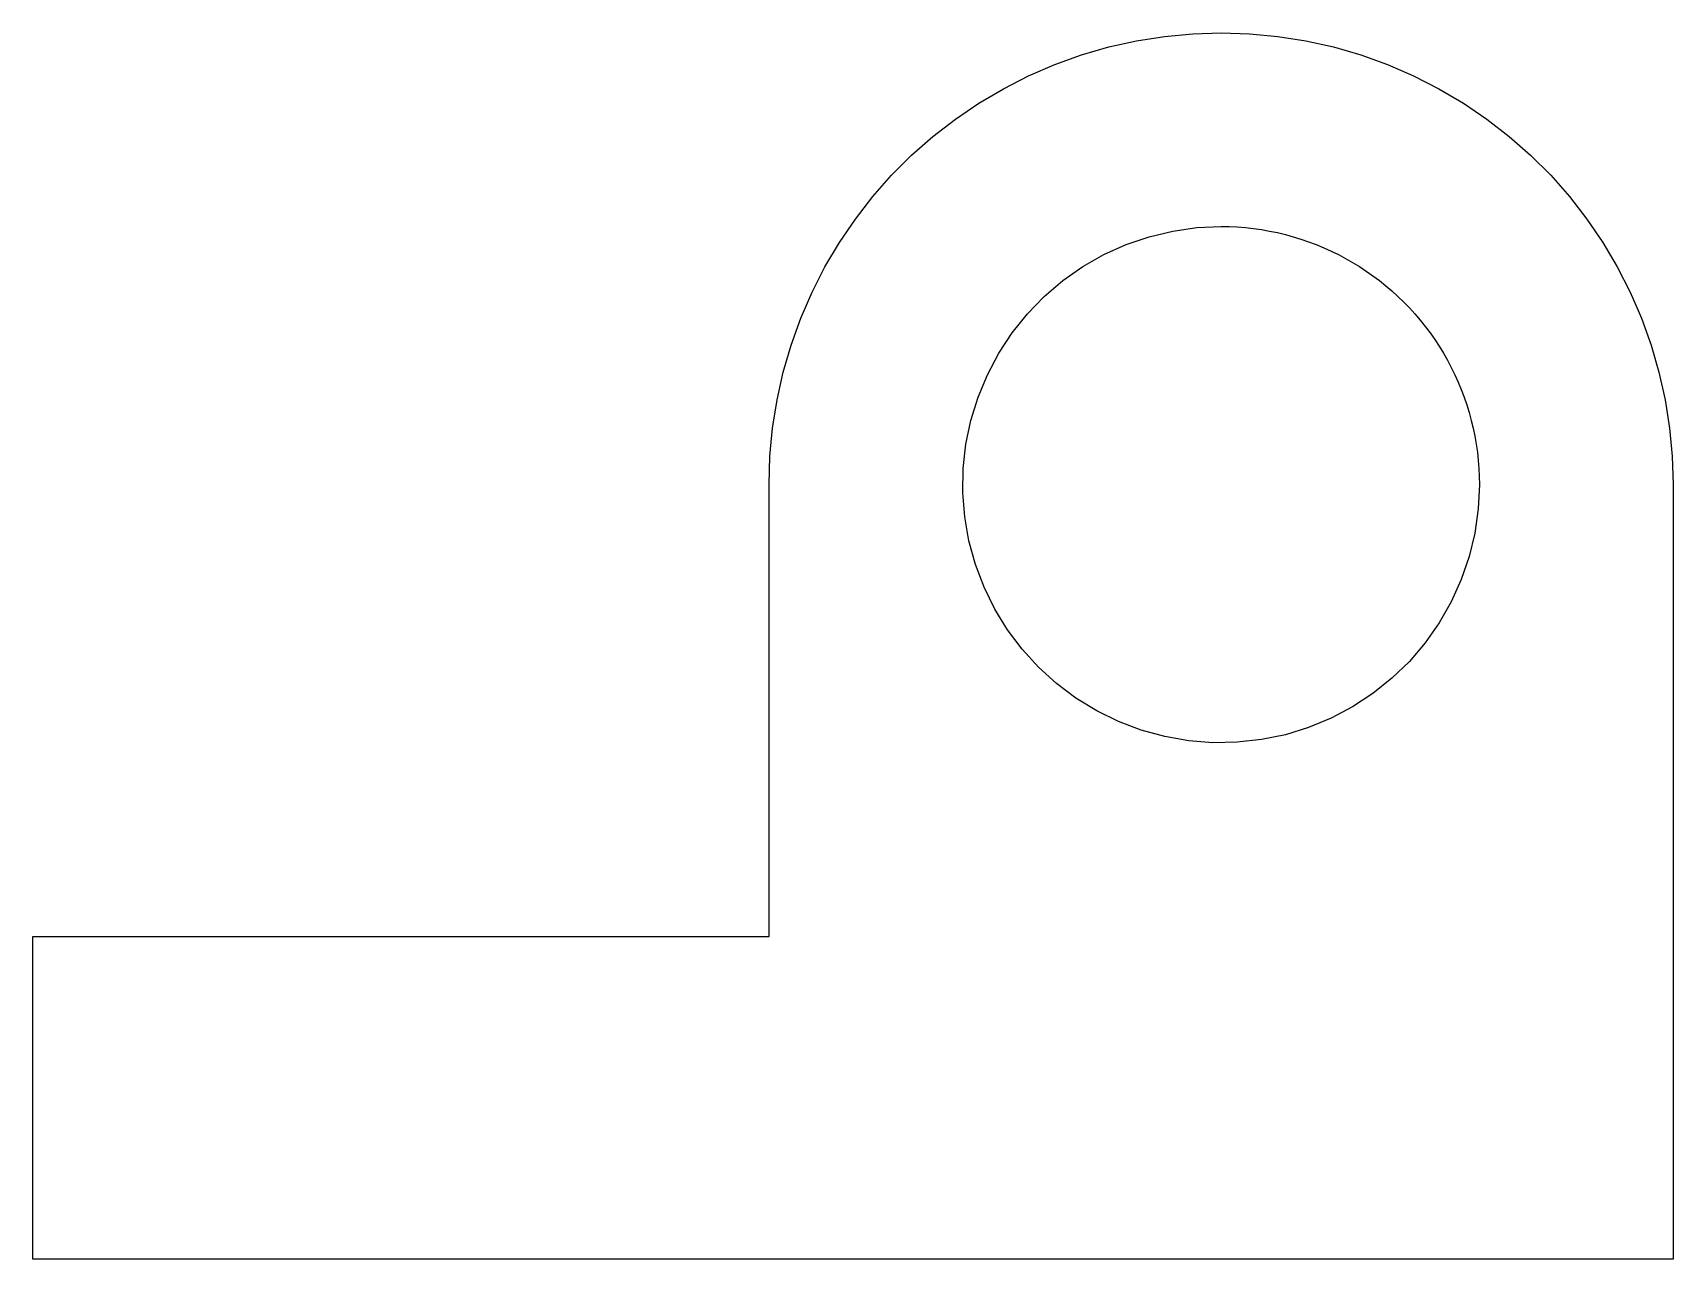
# Model space of a CAD drawing. Header units: metres. Extents: x -25.2 to 0.2, y 0 to 19.
import ezdxf

# ---------------------------------------------------------------- set-up
doc = ezdxf.new("R2010")
doc.units = ezdxf.units.M

msp = doc.modelspace()

# ---------------------------------------------------------------- linework, layer by layer
for points in [[(-13.8, 12), (-13.786, 12.44), (-13.745, 12.877), (-13.676, 13.312), (-13.58, 13.741), (-13.457, 14.163), (-13.308, 14.577), (-13.134, 14.98), (-12.934, 15.372), (-12.71, 15.751), (-12.463, 16.114), (-12.194, 16.462), (-11.903, 16.792), (-11.592, 17.103), (-11.262, 17.394), (-10.914, 17.663), (-10.551, 17.91), (-10.172, 18.134), (-9.78, 18.334), (-9.377, 18.508), (-8.963, 18.657), (-8.541, 18.78), (-8.112, 18.876), (-7.677, 18.945), (-7.24, 18.986), (-6.8, 19), (-6.36, 18.986), (-5.923, 18.945), (-5.488, 18.876), (-5.059, 18.78), (-4.637, 18.657), (-4.223, 18.508), (-3.82, 18.334), (-3.428, 18.134), (-3.049, 17.91), (-2.686, 17.663), (-2.338, 17.394), (-2.008, 17.103), (-1.697, 16.792), (-1.406, 16.462), (-1.137, 16.114), (-0.89, 15.751), (-0.666, 15.372), (-0.466, 14.98), (-0.292, 14.577), (-0.143, 14.163), (-0.02, 13.741), (0.076, 13.312), (0.145, 12.877), (0.186, 12.44), (0.2, 12)], [(-2.8, 12), (-2.818, 11.624), (-2.871, 11.25), (-2.959, 10.884), (-3.081, 10.528), (-3.236, 10.184), (-3.423, 9.857), (-3.639, 9.548), (-3.884, 9.262), (-4.155, 9), (-4.449, 8.764), (-4.764, 8.557), (-5.097, 8.381), (-5.445, 8.236), (-5.805, 8.126), (-6.174, 8.049), (-6.549, 8.008), (-6.926, 8.002), (-7.301, 8.032), (-7.673, 8.096), (-8.036, 8.196), (-8.389, 8.329), (-8.727, 8.495), (-9.048, 8.692), (-9.35, 8.918), (-9.628, 9.172), (-9.882, 9.45), (-10.108, 9.752), (-10.305, 10.073), (-10.471, 10.411), (-10.604, 10.764), (-10.704, 11.127), (-10.768, 11.499), (-10.798, 11.874), (-10.792, 12.251), (-10.751, 12.626), (-10.674, 12.995), (-10.564, 13.355), (-10.419, 13.703), (-10.243, 14.036), (-10.036, 14.351), (-9.8, 14.645), (-9.538, 14.916), (-9.252, 15.161), (-8.943, 15.377), (-8.616, 15.564), (-8.272, 15.719), (-7.916, 15.841), (-7.55, 15.929), (-7.176, 15.982), (-6.8, 16)], [(-6.8, 16), (-6.674, 15.998), (-6.549, 15.992), (-6.424, 15.982), (-6.299, 15.968), (-6.174, 15.951), (-6.05, 15.929), (-5.927, 15.904), (-5.805, 15.874), (-5.684, 15.841), (-5.564, 15.804), (-5.445, 15.764), (-5.328, 15.719), (-5.211, 15.671), (-5.097, 15.619), (-4.984, 15.564), (-4.873, 15.505), (-4.764, 15.443), (-4.657, 15.377), (-4.552, 15.308), (-4.449, 15.236), (-4.348, 15.161), (-4.25, 15.082), (-4.155, 15), (-4.062, 14.916), (-3.972, 14.828), (-3.884, 14.738), (-3.8, 14.645), (-3.718, 14.55), (-3.639, 14.452), (-3.564, 14.351), (-3.492, 14.248), (-3.423, 14.143), (-3.357, 14.036), (-3.295, 13.927), (-3.236, 13.816), (-3.181, 13.703), (-3.129, 13.589), (-3.081, 13.472), (-3.036, 13.355), (-2.996, 13.236), (-2.959, 13.116), (-2.926, 12.995), (-2.896, 12.873), (-2.871, 12.75), (-2.849, 12.626), (-2.832, 12.501), (-2.818, 12.376), (-2.808, 12.251), (-2.802, 12.126), (-2.8, 12)], [(-13.8, 5), (-13.8, 5.14), (-13.8, 5.28), (-13.8, 5.42), (-13.8, 5.56), (-13.8, 5.7), (-13.8, 5.84), (-13.8, 5.98), (-13.8, 6.12), (-13.8, 6.26), (-13.8, 6.4), (-13.8, 6.54), (-13.8, 6.68), (-13.8, 6.82), (-13.8, 6.96), (-13.8, 7.1), (-13.8, 7.24), (-13.8, 7.38), (-13.8, 7.52), (-13.8, 7.66), (-13.8, 7.8), (-13.8, 7.94), (-13.8, 8.08), (-13.8, 8.22), (-13.8, 8.36), (-13.8, 8.5), (-13.8, 8.64), (-13.8, 8.78), (-13.8, 8.92), (-13.8, 9.06), (-13.8, 9.2), (-13.8, 9.34), (-13.8, 9.48), (-13.8, 9.62), (-13.8, 9.76), (-13.8, 9.9), (-13.8, 10.04), (-13.8, 10.18), (-13.8, 10.32), (-13.8, 10.46), (-13.8, 10.6), (-13.8, 10.74), (-13.8, 10.88), (-13.8, 11.02), (-13.8, 11.16), (-13.8, 11.3), (-13.8, 11.44), (-13.8, 11.58), (-13.8, 11.72), (-13.8, 11.86), (-13.8, 12)], [(-13.8, 5), (-13.8, 5.14), (-13.8, 5.28), (-13.8, 5.42), (-13.8, 5.56), (-13.8, 5.7), (-13.8, 5.84), (-13.8, 5.98), (-13.8, 6.12), (-13.8, 6.26), (-13.8, 6.4), (-13.8, 6.54), (-13.8, 6.68), (-13.8, 6.82), (-13.8, 6.96), (-13.8, 7.1), (-13.8, 7.24), (-13.8, 7.38), (-13.8, 7.52), (-13.8, 7.66), (-13.8, 7.8), (-13.8, 7.94), (-13.8, 8.08), (-13.8, 8.22), (-13.8, 8.36), (-13.8, 8.5), (-13.8, 8.64), (-13.8, 8.78), (-13.8, 8.92), (-13.8, 9.06), (-13.8, 9.2), (-13.8, 9.34), (-13.8, 9.48), (-13.8, 9.62), (-13.8, 9.76), (-13.8, 9.9), (-13.8, 10.04), (-13.8, 10.18), (-13.8, 10.32), (-13.8, 10.46), (-13.8, 10.6), (-13.8, 10.74), (-13.8, 10.88), (-13.8, 11.02), (-13.8, 11.16), (-13.8, 11.3), (-13.8, 11.44), (-13.8, 11.58), (-13.8, 11.72), (-13.8, 11.86), (-13.8, 12)], [(0.2, 12), (0.2, 11.76), (0.2, 11.52), (0.2, 11.28), (0.2, 11.04), (0.2, 10.8), (0.2, 10.56), (0.2, 10.32), (0.2, 10.08), (0.2, 9.84), (0.2, 9.6), (0.2, 9.36), (0.2, 9.12), (0.2, 8.88), (0.2, 8.64), (0.2, 8.4), (0.2, 8.16), (0.2, 7.92), (0.2, 7.68), (0.2, 7.44), (0.2, 7.2), (0.2, 6.96), (0.2, 6.72), (0.2, 6.48), (0.2, 6.24), (0.2, 6), (0.2, 5.76), (0.2, 5.52), (0.2, 5.28), (0.2, 5.04), (0.2, 4.8), (0.2, 4.56), (0.2, 4.32), (0.2, 4.08), (0.2, 3.84), (0.2, 3.6), (0.2, 3.36), (0.2, 3.12), (0.2, 2.88), (0.2, 2.64), (0.2, 2.4), (0.2, 2.16), (0.2, 1.92), (0.2, 1.68), (0.2, 1.44), (0.2, 1.2), (0.2, 0.96), (0.2, 0.72), (0.2, 0.48), (0.2, 0.24), (0.2, 0)], [(-25.2, 0), (-25.2, 0.1), (-25.2, 0.2), (-25.2, 0.3), (-25.2, 0.4), (-25.2, 0.5), (-25.2, 0.6), (-25.2, 0.7), (-25.2, 0.8), (-25.2, 0.9), (-25.2, 1), (-25.2, 1.1), (-25.2, 1.2), (-25.2, 1.3), (-25.2, 1.4), (-25.2, 1.5), (-25.2, 1.6), (-25.2, 1.7), (-25.2, 1.8), (-25.2, 1.9), (-25.2, 2), (-25.2, 2.1), (-25.2, 2.2), (-25.2, 2.3), (-25.2, 2.4), (-25.2, 2.5), (-25.2, 2.6), (-25.2, 2.7), (-25.2, 2.8), (-25.2, 2.9), (-25.2, 3), (-25.2, 3.1), (-25.2, 3.2), (-25.2, 3.3), (-25.2, 3.4), (-25.2, 3.5), (-25.2, 3.6), (-25.2, 3.7), (-25.2, 3.8), (-25.2, 3.9), (-25.2, 4), (-25.2, 4.1), (-25.2, 4.2), (-25.2, 4.3), (-25.2, 4.4), (-25.2, 4.5), (-25.2, 4.6), (-25.2, 4.7), (-25.2, 4.8), (-25.2, 4.9), (-25.2, 5)], [(-25.2, 5), (-24.972, 5), (-24.744, 5), (-24.516, 5), (-24.288, 5), (-24.06, 5), (-23.832, 5), (-23.604, 5), (-23.376, 5), (-23.148, 5), (-22.92, 5), (-22.692, 5), (-22.464, 5), (-22.236, 5), (-22.008, 5), (-21.78, 5), (-21.552, 5), (-21.324, 5), (-21.096, 5), (-20.868, 5), (-20.64, 5), (-20.412, 5), (-20.184, 5), (-19.956, 5), (-19.728, 5), (-19.5, 5), (-19.272, 5), (-19.044, 5), (-18.816, 5), (-18.588, 5), (-18.36, 5), (-18.132, 5), (-17.904, 5), (-17.676, 5), (-17.448, 5), (-17.22, 5), (-16.992, 5), (-16.764, 5), (-16.536, 5), (-16.308, 5), (-16.08, 5), (-15.852, 5), (-15.624, 5), (-15.396, 5), (-15.168, 5), (-14.94, 5), (-14.712, 5), (-14.484, 5), (-14.256, 5), (-14.028, 5), (-13.8, 5)], [(-20, 5), (-19.876, 5), (-19.752, 5), (-19.628, 5), (-19.504, 5), (-19.38, 5), (-19.256, 5), (-19.132, 5), (-19.008, 5), (-18.884, 5), (-18.76, 5), (-18.636, 5), (-18.512, 5), (-18.388, 5), (-18.264, 5), (-18.14, 5), (-18.016, 5), (-17.892, 5), (-17.768, 5), (-17.644, 5), (-17.52, 5), (-17.396, 5), (-17.272, 5), (-17.148, 5), (-17.024, 5), (-16.9, 5), (-16.776, 5), (-16.652, 5), (-16.528, 5), (-16.404, 5), (-16.28, 5), (-16.156, 5), (-16.032, 5), (-15.908, 5), (-15.784, 5), (-15.66, 5), (-15.536, 5), (-15.412, 5), (-15.288, 5), (-15.164, 5), (-15.04, 5), (-14.916, 5), (-14.792, 5), (-14.668, 5), (-14.544, 5), (-14.42, 5), (-14.296, 5), (-14.172, 5), (-14.048, 5), (-13.924, 5), (-13.8, 5)], [(0.2, 0), (-0.308, 0), (-0.816, 0), (-1.324, 0), (-1.832, 0), (-2.34, 0), (-2.848, 0), (-3.356, 0), (-3.864, 0), (-4.372, 0), (-4.88, 0), (-5.388, 0), (-5.896, 0), (-6.404, 0), (-6.912, 0), (-7.42, 0), (-7.928, 0), (-8.436, 0), (-8.944, 0), (-9.452, 0), (-9.96, 0), (-10.468, 0), (-10.976, 0), (-11.484, 0), (-11.992, 0), (-12.5, 0), (-13.008, 0), (-13.516, 0), (-14.024, 0), (-14.532, 0), (-15.04, 0), (-15.548, 0), (-16.056, 0), (-16.564, 0), (-17.072, 0), (-17.58, 0), (-18.088, 0), (-18.596, 0), (-19.104, 0), (-19.612, 0), (-20.12, 0), (-20.628, 0), (-21.136, 0), (-21.644, 0), (-22.152, 0), (-22.66, 0), (-23.168, 0), (-23.676, 0), (-24.184, 0), (-24.692, 0), (-25.2, 0)]]:
    msp.add_lwpolyline(points)

doc.saveas('drawing.dxf')
